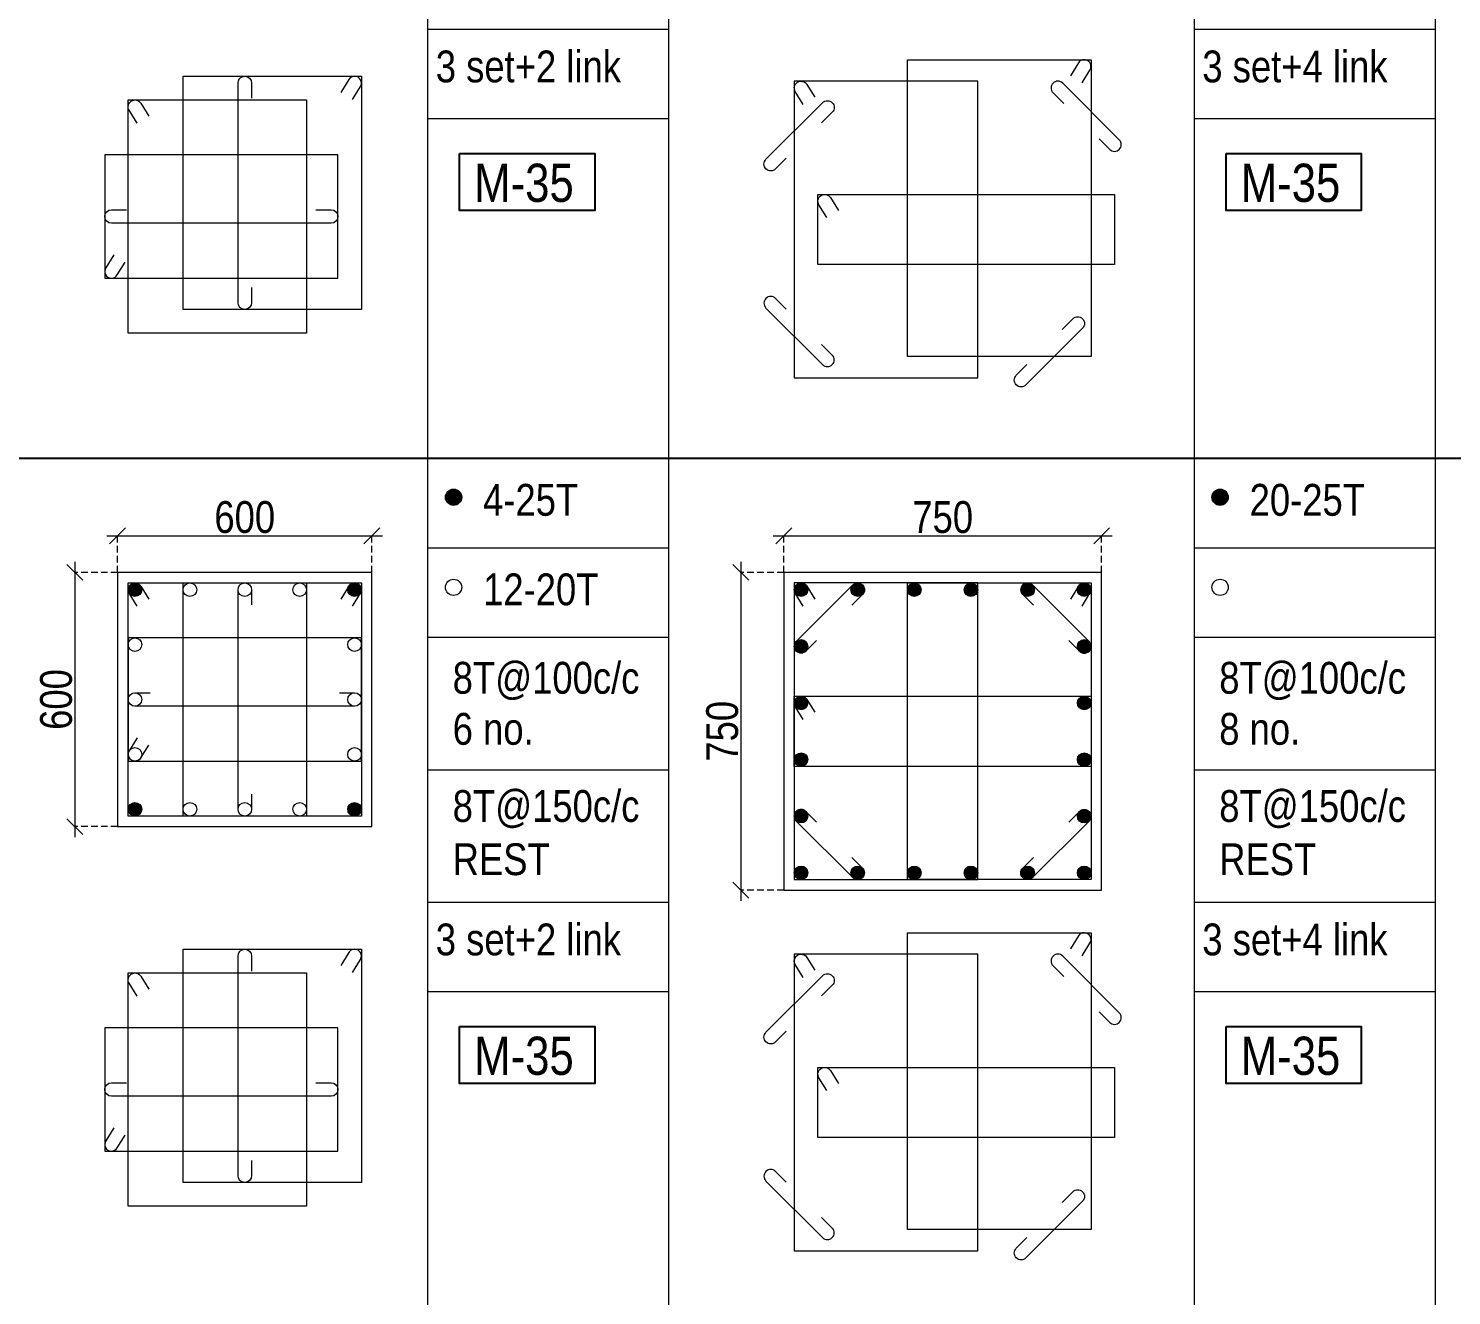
# Model space of a CAD drawing. Header units: millimetres. Extents: x 1112055 to 3390982, y -148532 to 766891.
# Drawn here: x 2349008 to 2362437, y 652073 to 664033 of the extents above; entities that cross this region are included whole.
import ezdxf
from ezdxf.enums import TextEntityAlignment as Align

# ---------------------------------------------------------------- set-up
doc = ezdxf.new("R2010")
doc.units = ezdxf.units.MM
doc.header["$PDMODE"] = 35
doc.header["$PDSIZE"] = -25
doc.linetypes.add('DASHED2', pattern=[0.375, 0.25, -0.125])
doc.linetypes.add('Hidden', pattern=[9.525, 6.35, -3.175])
for name, color, linetype, lineweight in [('B COL. SIZE DIM', 220, 'Continuous', 25), ('B COLSCH', 204, 'Continuous', 20), ('B COLUMN', 1, 'Hidden', 9), ('B STEEL', 34, 'Continuous', 15)]:
    doc.layers.add(name, color=color, linetype=linetype, lineweight=lineweight)
doc.layers.add('B TEXT', color=7, linetype='Continuous')
doc.styles.add('dim inside', font='romans.shx', dxfattribs={"width": 0.8, "height": 125})
doc.styles.add('SWINC', font='swissc.ttf')
doc.dimstyles.new('dim inside', dxfattribs={"dimtxt": 125, "dimasz": 100, "dimexe": 0, "dimexo": 0, "dimgap": 10, "dimtad": 0, "dimdec": 0, "dimzin": 0, "dimdsep": 46, "dimtxsty": 'dim inside', "dimblk": 'SMALL', "dimcen": 0.09, "dimadec": 0, "dimazin": 0, "dimtfac": 1, "dimtdec": 0, "dimtofl": 0, "dimtmove": 0, "dimatfit": 3, "dimfxl": 1, "dimtolj": 1, "dimtzin": 0, "dimarcsym": 2})

# ---------------------------------------------------------------- blocks, each defined once
blk = doc.blocks.new('_Oblique')
at = {"color": 0, "linetype": 'ByBlock', "lineweight": -2}
blk.add_line((-0.5, -0.5), (0.5, 0.5), dxfattribs=at)
blk = doc.blocks.new('*D3182')
at = {"layer": 'B COL. SIZE DIM', "color": 250, "lineweight": 9, "ltscale": 250, "transparency": 16777216}
blk.add_line((2349749, 659244), (2352349, 659244), dxfattribs=at)
at = {"layer": 'B COL. SIZE DIM', "color": 250, "linetype": 'DASHED2', "lineweight": 9, "ltscale": 250, "transparency": 16777216}
for p, q in [((2349849, 658899), (2349849, 659244)), ((2352249, 658899), (2352249, 659244))]:
    blk.add_line(p, q, dxfattribs=at)
at = {"layer": 'Defpoints', "color": 0, "transparency": 16777216}
for p in [(2352249, 659244), (2349849, 658899), (2352249, 658899)]:
    blk.add_point(p, dxfattribs=at)
at = {"layer": 'B COL. SIZE DIM', "color": 250, "lineweight": 9, "transparency": 16777216, "xscale": 150, "yscale": 150, "zscale": 150, "rotation": 180}
blk.add_blockref('_Oblique', (2349849, 659244), dxfattribs=at)
at = {"layer": 'B COL. SIZE DIM', "color": 250, "lineweight": 9, "transparency": 16777216, "xscale": 150, "yscale": 150, "zscale": 150}
blk.add_blockref('_Oblique', (2352249, 659244), dxfattribs=at)
at = {"layer": 'B COL. SIZE DIM', "color": 6, "transparency": 16777216, "insert": (2351049, 659419), "char_height": 300, "attachment_point": 5, "style": 'SWINC'}
blk.add_mtext('\\A1;600', dxfattribs=at)
blk = doc.blocks.new('*D3183')
at = {"layer": 'B COL. SIZE DIM', "color": 250, "lineweight": 9, "ltscale": 250, "transparency": 16777216}
blk.add_line((2349445, 658999), (2349445, 656399), dxfattribs=at)
at = {"layer": 'B COL. SIZE DIM', "color": 250, "linetype": 'DASHED2', "lineweight": 9, "ltscale": 250, "transparency": 16777216}
for p, q in [((2349849, 658899), (2349445, 658899)), ((2349849, 656499), (2349445, 656499))]:
    blk.add_line(p, q, dxfattribs=at)
at = {"layer": 'Defpoints', "color": 0, "transparency": 16777216}
for p in [(2349849, 658899), (2349445, 656499), (2349849, 656499)]:
    blk.add_point(p, dxfattribs=at)
at = {"layer": 'B COL. SIZE DIM', "color": 250, "lineweight": 9, "transparency": 16777216, "xscale": 150, "yscale": 150, "zscale": 150}
for p, rotation in [((2349445, 658899), 90), ((2349445, 656499), 270)]:
    blk.add_blockref('_Oblique', p, dxfattribs=dict(at, rotation=rotation))
at = {"layer": 'B COL. SIZE DIM', "color": 6, "transparency": 16777216, "insert": (2349270, 657699), "char_height": 300, "attachment_point": 5, "rotation": 90, "style": 'SWINC'}
blk.add_mtext('\\A1;600', dxfattribs=at)
blk = doc.blocks.new('*D3282')
at = {"layer": 'B COL. SIZE DIM', "color": 250, "lineweight": 9, "ltscale": 250, "transparency": 16777216}
blk.add_line((2356035, 659244), (2359235, 659244), dxfattribs=at)
at = {"layer": 'B COL. SIZE DIM', "color": 250, "linetype": 'DASHED2', "lineweight": 9, "ltscale": 250, "transparency": 16777216}
for p, q in [((2356135, 658899), (2356135, 659244)), ((2359135, 658899), (2359135, 659244))]:
    blk.add_line(p, q, dxfattribs=at)
at = {"layer": 'Defpoints', "color": 0, "transparency": 16777216}
for p in [(2359135, 659244), (2356135, 658899), (2359135, 658899)]:
    blk.add_point(p, dxfattribs=at)
at = {"layer": 'B COL. SIZE DIM', "color": 250, "lineweight": 9, "transparency": 16777216, "xscale": 150, "yscale": 150, "zscale": 150, "rotation": 180}
blk.add_blockref('_Oblique', (2356135, 659244), dxfattribs=at)
at = {"layer": 'B COL. SIZE DIM', "color": 250, "lineweight": 9, "transparency": 16777216, "xscale": 150, "yscale": 150, "zscale": 150}
blk.add_blockref('_Oblique', (2359135, 659244), dxfattribs=at)
at = {"layer": 'B COL. SIZE DIM', "color": 6, "transparency": 16777216, "insert": (2357635, 659419), "char_height": 300, "attachment_point": 5, "style": 'SWINC'}
blk.add_mtext('\\A1;750', dxfattribs=at)
blk = doc.blocks.new('*D3283')
at = {"layer": 'B COL. SIZE DIM', "color": 250, "lineweight": 9, "ltscale": 250, "transparency": 16777216}
blk.add_line((2355731, 658999), (2355731, 655799), dxfattribs=at)
at = {"layer": 'B COL. SIZE DIM', "color": 250, "linetype": 'DASHED2', "lineweight": 9, "ltscale": 250, "transparency": 16777216}
for p, q in [((2356135, 658899), (2355731, 658899)), ((2356135, 655899), (2355731, 655899))]:
    blk.add_line(p, q, dxfattribs=at)
at = {"layer": 'Defpoints', "color": 0, "transparency": 16777216}
for p in [(2356135, 658899), (2355731, 655899), (2356135, 655899)]:
    blk.add_point(p, dxfattribs=at)
at = {"layer": 'B COL. SIZE DIM', "color": 250, "lineweight": 9, "transparency": 16777216, "xscale": 150, "yscale": 150, "zscale": 150}
for p, rotation in [((2355731, 658899), 90), ((2355731, 655899), 270)]:
    blk.add_blockref('_Oblique', p, dxfattribs=dict(at, rotation=rotation))
at = {"layer": 'B COL. SIZE DIM', "color": 6, "transparency": 16777216, "insert": (2355556, 657399), "char_height": 300, "attachment_point": 5, "rotation": 90, "style": 'SWINC'}
blk.add_mtext('\\A1;750', dxfattribs=at)

msp = doc.modelspace()

# ---------------------------------------------------------------- hatches: boundary and pattern name
at = {"layer": 'B STEEL', "lineweight": 9, "ltscale": 0.5}
h = msp.add_hatch(color=34, dxfattribs=at)
edge = h.paths.add_edge_path()
edge.add_arc((2353019.5, 659608), 76.8, 0, 360)
h = msp.add_hatch(color=34, dxfattribs=at)
edge = h.paths.add_edge_path()
edge.add_arc((2360253, 659608), 76.8, 0, 360)
h = msp.add_hatch(color=34, dxfattribs=at)
edge = h.paths.add_edge_path()
edge.add_arc((2350013.3, 658734.8), 64, 0, 360)
h = msp.add_hatch(color=34, dxfattribs=at)
edge = h.paths.add_edge_path()
edge.add_arc((2352085.3, 658734.8), 64, 180, 540, ccw=False)
h = msp.add_hatch(color=34, dxfattribs=at)
edge = h.paths.add_edge_path()
edge.add_arc((2356298.6, 658734.8), 64, 0, 360)
at = {"layer": 'B STEEL'}
h = msp.add_hatch(color=34, dxfattribs=at)
edge = h.paths.add_edge_path()
edge.add_arc((2356833, 658734.8), 64, 0, 360)
h = msp.add_hatch(color=34, dxfattribs=at)
edge = h.paths.add_edge_path()
edge.add_arc((2357367.4, 658734.8), 64, 0, 360)
h = msp.add_hatch(color=34, dxfattribs=at)
edge = h.paths.add_edge_path()
edge.add_arc((2357901.8, 658734.8), 64, 0, 360)
h = msp.add_hatch(color=34, dxfattribs=at)
edge = h.paths.add_edge_path()
edge.add_arc((2358436.2, 658734.8), 64, 0, 360)
at = {"layer": 'B STEEL', "lineweight": 9, "ltscale": 0.5}
h = msp.add_hatch(color=34, dxfattribs=at)
edge = h.paths.add_edge_path()
edge.add_arc((2358970.6, 658734.8), 64, 180, 540, ccw=False)
at = {"layer": 'B STEEL'}
h = msp.add_hatch(color=34, dxfattribs=at)
edge = h.paths.add_edge_path()
edge.add_arc((2356298.6, 658200.4), 64, 0, 360)
h = msp.add_hatch(color=34, dxfattribs=at)
edge = h.paths.add_edge_path()
edge.add_arc((2358970.6, 658200.4), 64, 0, 360)
h = msp.add_hatch(color=34, dxfattribs=at)
edge = h.paths.add_edge_path()
edge.add_arc((2356298.6, 657666), 64, 0, 360)
h = msp.add_hatch(color=34, dxfattribs=at)
edge = h.paths.add_edge_path()
edge.add_arc((2358970.6, 657666), 64, 0, 360)
h = msp.add_hatch(color=34, dxfattribs=at)
edge = h.paths.add_edge_path()
edge.add_arc((2356298.6, 657131.6), 64, 0, 360)
h = msp.add_hatch(color=34, dxfattribs=at)
edge = h.paths.add_edge_path()
edge.add_arc((2358970.6, 657131.6), 64, 0, 360)
at = {"layer": 'B STEEL', "lineweight": 9, "ltscale": 0.5}
h = msp.add_hatch(color=34, dxfattribs=at)
edge = h.paths.add_edge_path()
edge.add_arc((2350013.3, 656662.8), 64, 0, 360, ccw=False)
h = msp.add_hatch(color=34, dxfattribs=at)
edge = h.paths.add_edge_path()
edge.add_arc((2352085.3, 656662.8), 64, -180, 180)
at = {"layer": 'B STEEL'}
h = msp.add_hatch(color=34, dxfattribs=at)
edge = h.paths.add_edge_path()
edge.add_arc((2356298.6, 656597.2), 64, 0, 360)
h = msp.add_hatch(color=34, dxfattribs=at)
edge = h.paths.add_edge_path()
edge.add_arc((2358970.6, 656597.2), 64, 0, 360)
at = {"layer": 'B STEEL', "lineweight": 9, "ltscale": 0.5}
h = msp.add_hatch(color=34, dxfattribs=at)
edge = h.paths.add_edge_path()
edge.add_arc((2356298.6, 656062.8), 64, 0, 360, ccw=False)
at = {"layer": 'B STEEL'}
h = msp.add_hatch(color=34, dxfattribs=at)
edge = h.paths.add_edge_path()
edge.add_arc((2356833, 656062.8), 64, 0, 360)
h = msp.add_hatch(color=34, dxfattribs=at)
edge = h.paths.add_edge_path()
edge.add_arc((2357367.4, 656062.8), 64, 0, 360)
h = msp.add_hatch(color=34, dxfattribs=at)
edge = h.paths.add_edge_path()
edge.add_arc((2357901.8, 656062.8), 64, 0, 360)
h = msp.add_hatch(color=34, dxfattribs=at)
edge = h.paths.add_edge_path()
edge.add_arc((2358436.2, 656062.8), 64, 0, 360)
at = {"layer": 'B STEEL', "lineweight": 9, "ltscale": 0.5}
h = msp.add_hatch(color=34, dxfattribs=at)
edge = h.paths.add_edge_path()
edge.add_arc((2358970.6, 656062.8), 64, -180, 180)

# ---------------------------------------------------------------- linework, layer by layer
msp.add_line((2203002.6, 659976.3), (2389841.5, 659976.3))
at = {"layer": 'B COLSCH', "color": 250, "lineweight": 0}
for p, q in [((2352773.2, 676456), (2352773.2, 627016.9)), ((2355047.6, 676456), (2355047.6, 618141.8)), ((2360006.7, 676456), (2360006.7, 627016.9)), ((2362281.1, 676456), (2362281.1, 618141.8)), ((2352773.2, 664026.6), (2355047.6, 664026.6)), ((2360006.7, 664026.6), (2362281.1, 664026.6)), ((2352773.2, 663181.6), (2355047.6, 663181.6)), ((2360006.7, 663181.6), (2362281.1, 663181.6)), ((2203002.6, 659976.3), (2375997.6, 659976.3)), ((2352773.2, 659131.3), (2355047.6, 659131.3)), ((2360006.7, 659131.3), (2362281.1, 659131.3)), ((2352773.2, 658286.3), (2355047.6, 658286.3)), ((2360006.7, 658286.3), (2362281.1, 658286.3)), ((2352773.2, 657036.5), (2355047.6, 657036.5)), ((2360006.7, 657036.5), (2362281.1, 657036.5)), ((2352773.2, 655786.7), (2355047.6, 655786.7)), ((2360006.7, 655786.7), (2362281.1, 655786.7)), ((2352773.2, 654941.7), (2355047.6, 654941.7)), ((2360006.7, 654941.7), (2362281.1, 654941.7))]:
    msp.add_line(p, q, dxfattribs=at)
at = {"layer": 'B COLUMN', "color": 1, "linetype": 'ByBlock', "lineweight": 20}
for points in [[(2349849.3, 656498.8), (2352249.3, 656498.8), (2352249.3, 658898.8), (2349849.3, 658898.8)], [(2356134.6, 655898.8), (2359134.6, 655898.8), (2359134.6, 658898.8), (2356134.6, 658898.8)]]:
    msp.add_lwpolyline(points, close=True, dxfattribs=at)
at = {"layer": 'B STEEL', "color": 34, "lineweight": 9, "ltscale": 0.5}
for points in [[(2359034.6, 660937.4), (2357303.4, 660937.4), (2357303.4, 663737.4), (2359034.6, 663737.4)], [(2352149.3, 663580.9), (2352149.3, 661380.9), (2350467.3, 661380.9), (2350467.3, 663580.9)], [(2356234.6, 660735.1), (2357965.8, 660735.1), (2357965.8, 663535.1), (2356234.6, 663535.1)], [(2351631.3, 663357.8), (2351631.3, 661157.8), (2349949.3, 661157.8), (2349949.3, 663357.8)], [(2349728, 661675.8), (2351928, 661675.8), (2351928, 662839.8), (2349728, 662839.8)], [(2356457.8, 662466.3), (2359257.8, 662466.3), (2359257.8, 661803.8), (2356457.8, 661803.8)], [(2351631.3, 658798.8), (2351631.3, 656598.8), (2349949.3, 656598.8), (2349949.3, 658798.8)], [(2352149.3, 658798.8), (2352149.3, 656598.8), (2350467.3, 656598.8), (2350467.3, 658798.8)], [(2356234.6, 655998.8), (2357965.8, 655998.8), (2357965.8, 658798.8), (2356234.6, 658798.8)], [(2359034.6, 655998.8), (2357303.4, 655998.8), (2357303.4, 658798.8), (2359034.6, 658798.8)], [(2349949.3, 657116.8), (2352149.3, 657116.8), (2352149.3, 658280.8), (2349949.3, 658280.8)], [(2356234.6, 657730), (2359034.6, 657730), (2359034.6, 657067.6), (2356234.6, 657067.6)], [(2359034.6, 652697.6), (2357303.4, 652697.6), (2357303.4, 655497.6), (2359034.6, 655497.6)], [(2352149.3, 655341), (2352149.3, 653141), (2350467.3, 653141), (2350467.3, 655341)], [(2356234.6, 652495.2), (2357965.8, 652495.2), (2357965.8, 655295.2), (2356234.6, 655295.2)], [(2351631.3, 655117.9), (2351631.3, 652917.9), (2349949.3, 652917.9), (2349949.3, 655117.9)], [(2349728, 653435.9), (2351928, 653435.9), (2351928, 654600), (2349728, 654600)], [(2356457.8, 654226.4), (2359257.8, 654226.4), (2359257.8, 653564), (2356457.8, 653564)]]:
    msp.add_lwpolyline(points, close=True, dxfattribs=at)
for points in [[(2358950.4, 663518.4), (2359025.1, 663639.9, 1), (2358916.1, 663707), (2358841.3, 663585.5)], [(2351113.3, 661587.5), (2351113.3, 661444.9, -1), (2350985.3, 661444.9), (2350985.3, 663516.8, -1), (2351113.3, 663516.8), (2351113.3, 663374.2)], [(2352065, 663361.8), (2352139.8, 663483.3, 1), (2352030.8, 663550.4), (2351956, 663428.9)], [(2356318.9, 663316), (2356244.1, 663437.5, -1), (2356353.2, 663504.6), (2356427.9, 663383.1)], [(2359110.4, 662992.2), (2359211.3, 662891.4, 1), (2359301.8, 662981.9), (2358767.4, 663516.3, 1), (2358676.9, 663425.8), (2358777.8, 663324.9)], [(2350033.6, 663138.7), (2349958.8, 663260.2, -1), (2350067.8, 663327.3), (2350142.6, 663205.8)], [(2356158.8, 662807.7), (2356058, 662706.8, -1), (2355967.4, 662797.3), (2356501.8, 663331.7, -1), (2356592.4, 663241.2), (2356491.5, 663140.3)], [(2356542, 662247.2), (2356467.3, 662368.7, -1), (2356576.3, 662435.8), (2356651.1, 662314.3)], [(2351721.3, 662321.8), (2351864, 662321.8, -1), (2351864, 662193.8), (2349792, 662193.8, -1), (2349792, 662321.8), (2349934.7, 662321.8)], [(2349812.3, 661894.8), (2349737.5, 661773.4, 1), (2349846.6, 661706.2), (2349921.3, 661827.7)], [(2356158.8, 661383.4), (2356058, 661484.2, 1), (2355967.4, 661393.7), (2356501.8, 660859.3, 1), (2356592.4, 660949.8), (2356491.5, 661050.7)], [(2358763, 661192.3), (2358863.8, 661293.1, -1), (2358954.4, 661202.6), (2358420, 660668.2, -1), (2358329.5, 660758.7), (2358430.3, 660859.6)], [(2350033.6, 658579.7), (2349958.8, 658701.2, -1), (2350067.8, 658768.3), (2350142.6, 658646.8)], [(2351113.3, 656805.5), (2351113.3, 656662.8, -1), (2350985.3, 656662.8), (2350985.3, 658734.8, -1), (2351113.3, 658734.8), (2351113.3, 658592.1)], [(2352065, 658579.7), (2352139.8, 658701.2, 1), (2352030.8, 658768.3), (2351956, 658646.8)], [(2356318.9, 658579.7), (2356244.1, 658701.2, -1), (2356353.2, 658768.3), (2356427.9, 658646.8)], [(2356444.8, 658256), (2356343.9, 658155.1, -1), (2356253.4, 658245.6), (2356787.8, 658780, -1), (2356878.3, 658689.5), (2356777.4, 658588.6)], [(2358824.5, 658256), (2358925.3, 658155.1, 1), (2359015.9, 658245.6), (2358481.5, 658780, 1), (2358390.9, 658689.5), (2358491.8, 658588.6)], [(2358950.4, 658579.7), (2359025.1, 658701.2, 1), (2358916.1, 658768.3), (2358841.3, 658646.8)], [(2351942.6, 657762.8), (2352085.3, 657762.8, -1), (2352085.3, 657634.8), (2350013.3, 657634.8, -1), (2350013.3, 657762.8), (2350156, 657762.8)], [(2356318.9, 657510.9), (2356244.1, 657632.4, -1), (2356353.2, 657699.5), (2356427.9, 657578.1)], [(2350033.6, 657335.8), (2349958.8, 657214.4, 1), (2350067.8, 657147.2), (2350142.6, 657268.7)], [(2356444.8, 656541.6), (2356343.9, 656642.5, 1), (2356253.4, 656551.9), (2356787.8, 656017.5, 1), (2356878.3, 656108.1), (2356777.4, 656208.9)], [(2358824.5, 656541.6), (2358925.3, 656642.5, -1), (2359015.9, 656551.9), (2358481.5, 656017.5, -1), (2358390.9, 656108.1), (2358491.8, 656208.9)], [(2358950.4, 655278.5), (2359025.1, 655400, 1), (2358916.1, 655467.1), (2358841.3, 655345.6)], [(2351113.3, 653347.7), (2351113.3, 653205, -1), (2350985.3, 653205), (2350985.3, 655277, -1), (2351113.3, 655277), (2351113.3, 655134.4)], [(2352065, 655122), (2352139.8, 655243.4, 1), (2352030.8, 655310.6), (2351956, 655189.1)], [(2356318.9, 655076.2), (2356244.1, 655197.6, -1), (2356353.2, 655264.8), (2356427.9, 655143.3)], [(2359110.4, 654752.4), (2359211.3, 654651.5, 1), (2359301.8, 654742.1), (2358767.4, 655276.5, 1), (2358676.9, 655185.9), (2358777.8, 655085.1)], [(2350033.6, 654898.9), (2349958.8, 655020.4, -1), (2350067.8, 655087.5), (2350142.6, 654966)], [(2356158.8, 654567.8), (2356058, 654467, -1), (2355967.4, 654557.5), (2356501.8, 655091.9, -1), (2356592.4, 655001.4), (2356491.5, 654900.5)], [(2356542, 654007.4), (2356467.3, 654128.9, -1), (2356576.3, 654196), (2356651.1, 654074.5)], [(2351721.3, 654082), (2351864, 654082, -1), (2351864, 653953.9), (2349792, 653953.9, -1), (2349792, 654082), (2349934.7, 654082)], [(2349812.3, 653655), (2349737.5, 653533.5, 1), (2349846.6, 653466.4), (2349921.3, 653587.9)], [(2356158.8, 653143.5), (2356058, 653244.4, 1), (2355967.4, 653153.9), (2356501.8, 652619.5, 1), (2356592.4, 652710), (2356491.5, 652810.9)], [(2358763, 652952.4), (2358863.8, 653053.3, -1), (2358954.4, 652962.8), (2358420, 652428.4, -1), (2358329.5, 652518.9), (2358430.3, 652619.8)]]:
    msp.add_lwpolyline(points, format="xyb", dxfattribs=at)
for centre, radius in [((2353019.5, 659608), 76.8), ((2360253, 659608), 76.8), ((2353019.5, 658757.7), 76.8), ((2360253, 658757.7), 76.8), ((2350013.3, 658734.8), 64), ((2350531.3, 658734.8), 64), ((2351049.3, 658734.8), 64), ((2351567.3, 658734.8), 64), ((2352085.3, 658734.8), 64), ((2356298.6, 658734.8), 64), ((2356833, 658734.8), 64), ((2357367.4, 658734.8), 64), ((2357901.8, 658734.8), 64), ((2358436.2, 658734.8), 64), ((2358970.6, 658734.8), 64), ((2350013.3, 658216.8), 64), ((2352085.3, 658216.8), 64), ((2356298.6, 658200.4), 64), ((2358970.6, 658200.4), 64), ((2350013.3, 657698.8), 64), ((2352085.3, 657698.8), 64), ((2356298.6, 657666), 64), ((2358970.6, 657666), 64), ((2350013.3, 657180.8), 64), ((2352085.3, 657180.8), 64), ((2356298.6, 657131.6), 64), ((2358970.6, 657131.6), 64), ((2350013.3, 656662.8), 64), ((2350531.3, 656662.8), 64), ((2351049.3, 656662.8), 64), ((2351567.3, 656662.8), 64), ((2352085.3, 656662.8), 64), ((2356298.6, 656597.2), 64), ((2358970.6, 656597.2), 64), ((2356298.6, 656062.8), 64), ((2356833, 656062.8), 64), ((2357367.4, 656062.8), 64), ((2357901.8, 656062.8), 64), ((2358436.2, 656062.8), 64), ((2358970.6, 656062.8), 64)]:
    msp.add_circle(centre, radius, dxfattribs=at)
at = {"layer": 'B TEXT', "color": 1}
for points in [[(2353076.8, 662852.5), (2354351.4, 662852.5), (2354351.4, 662314.6), (2353076.8, 662314.6)], [(2360310.4, 662852.5), (2361585, 662852.5), (2361585, 662314.6), (2360310.4, 662314.6)], [(2353076.8, 654612.7), (2354351.4, 654612.7), (2354351.4, 654074.7), (2353076.8, 654074.7)], [(2360310.4, 654612.7), (2361585, 654612.7), (2361585, 654074.7), (2360310.4, 654074.7)]]:
    msp.add_lwpolyline(points, close=True, dxfattribs=at)

# ---------------------------------------------------------------- texts
at = {"layer": 'B TEXT', "style": 'SWINC'}
for s, p in [('3 set+2 link', (2352851.4, 663524.1)), ('3 set+4 link', (2360084.9, 663524.1)), ('4-25T', (2353298, 659433.4)), ('20-25T', (2360531.5, 659433.4)), ('12-20T', (2353298, 658588.4)), ('8T@100c/c', (2353011, 657753.6)), ('8T@100c/c', (2360244.6, 657753.6)), ('6 no.', (2353011, 657271.8)), ('8 no.', (2360244.6, 657271.8)), ('8T@150c/c', (2353011, 656543.7)), ('8T@150c/c', (2360244.6, 656543.7)), ('REST', (2353011, 656041.3)), ('REST', (2360244.6, 656041.3)), ('3 set+2 link', (2352851.4, 655284.2)), ('3 set+4 link', (2360084.9, 655284.2))]:
    msp.add_text(s, height=300, dxfattribs=at).set_placement(p)
at = {"layer": 'B TEXT', "color": 1, "style": 'SWINC'}
for p in [(2353214.2, 662288), (2360447.7, 662288), (2353214.2, 654048.2), (2360447.7, 654048.2)]:
    msp.add_text('M-35', height=360, dxfattribs=at).set_placement(p, align=Align.BOTTOM_LEFT)

# ---------------------------------------------------------------- dimensions: what is measured, and where the dimension line sits
at = {"layer": 'B COL. SIZE DIM', "color": 250, "ltscale": 250}
for base, p1, p2, picture, middle in [((2352249.3, 659243.7), (2349849.3, 658898.8), (2352249.3, 658898.8), '*D3182', (2351049.3, 659418.7)), ((2359134.6, 659243.7), (2356134.6, 658898.8), (2359134.6, 658898.8), '*D3282', (2357634.6, 659418.7))]:
    dim = msp.add_linear_dim(base=base, p1=p1, p2=p2, dimstyle='dim inside', override={"dimtxt": 300, "dimasz": 150, "dimgap": 25, "dimtad": 3, "dimlfac": 0.25, "dimtxsty": 'SWINC', "dimblk1": 'Oblique', "dimblk2": 'Oblique', "dimsah": 1, "dimdle": 100, "dimclrd": 250, "dimclre": 250, "dimclrt": 6, "dimfxl": 1000, "dimlwd": 9, "dimlwe": 9}, dxfattribs=at)
    dim.commit()
    dim.dimension.update_dxf_attribs({"geometry": picture, "text_midpoint": middle})
for base, p1, p2, picture, middle in [((2349445.4, 656498.8), (2349849.3, 658898.8), (2349849.3, 656498.8), '*D3183', (2349270.4, 657698.8)), ((2355730.7, 655898.8), (2356134.6, 658898.8), (2356134.6, 655898.8), '*D3283', (2355555.7, 657398.8))]:
    dim = msp.add_linear_dim(base=base, p1=p1, p2=p2, angle=90, dimstyle='dim inside', override={"dimtxt": 300, "dimasz": 150, "dimgap": 25, "dimtad": 3, "dimlfac": 0.25, "dimtxsty": 'SWINC', "dimblk1": 'Oblique', "dimblk2": 'Oblique', "dimsah": 1, "dimdle": 100, "dimclrd": 250, "dimclre": 250, "dimclrt": 6, "dimfxl": 1000, "dimlwd": 9, "dimlwe": 9}, dxfattribs=at)
    dim.commit()
    dim.dimension.update_dxf_attribs({"geometry": picture, "text_midpoint": middle})

doc.saveas('drawing.dxf')
